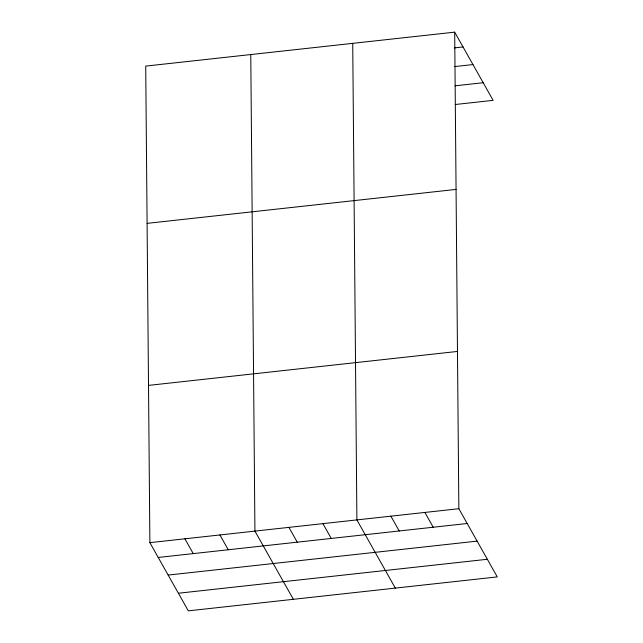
<?xml version="1.0" encoding="UTF-8"?>
<svg xmlns="http://www.w3.org/2000/svg" width="643" height="643" viewBox="0 0 643 643"><rect width="100%" height="100%" fill="white"/><g stroke="black" fill="none" stroke-linecap="round" stroke-linejoin="round"><path stroke-width="0.96" d="M454.689 32.15L145.72 66.1L149.883 542.652L188.311 610.85L497.28 576.9L458.853 508.701L454.689 32.15L493.117 100.348L455.244 104.512M454.288 47.912L463.032 46.947M454.505 66.599L472.959 64.573M455.027 85.816L483.19 82.722M147.094 223.362L456.064 189.412M148.509 385.39L457.478 351.44M149.883 542.652L458.853 508.701M158.226 557.457L467.196 523.498M168.153 575.075L477.122 541.125M178.384 593.232L487.354 559.273M424.87 512.439L433.205 527.236M390.88 516.168L399.223 530.973M395.324 588.104L356.897 519.906L352.726 43.354M322.907 523.643L331.249 538.44M288.924 527.373L297.259 542.178M293.361 599.308L254.933 531.11L250.77 54.559M219.914 534.96L228.257 549.757M184.903 538.802L193.238 553.607"/></g></svg>
